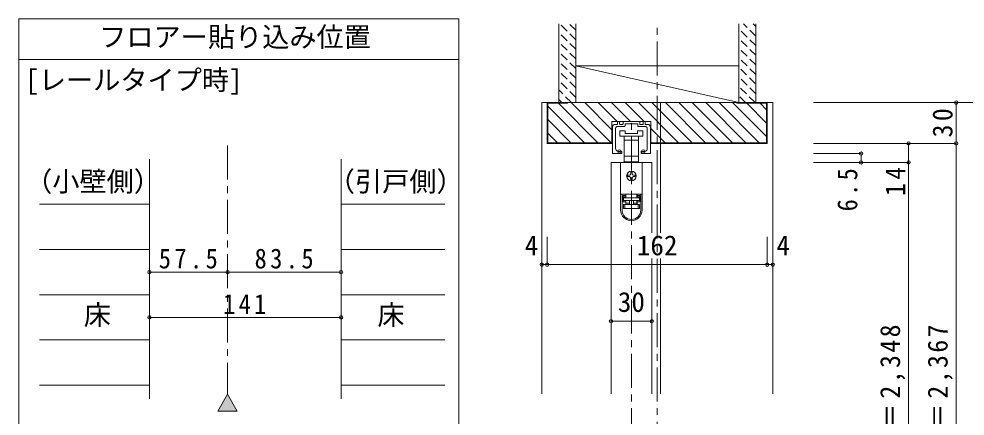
# Model space of a CAD drawing. Units: millimetres at full size, sheet at 1:5. Extents: x -957 to 993, y -689 to 708.
# Drawn here: x -94 to 602, y -224 to 68 of the extents above; entities that cross this region are included whole.
import ezdxf
from ezdxf.enums import TextEntityAlignment as Align

# ---------------------------------------------------------------- set-up
doc = ezdxf.new("R2010")
doc.units = ezdxf.units.MM
doc.header["$LTSCALE"] = 5
doc.header["$PDMODE"] = 32
doc.header["$PDSIZE"] = 2.5
doc.linetypes.add('CHAIN1', pattern=[8, 5, -1, 1, -1])
doc.linetypes.add('DASHED1', pattern=[1.8, 1.2, -0.6])
doc.layers.add('0-B_寸法', color=7, linetype='Continuous', lineweight=9)
doc.styles.add('ＭＳ ゴシック', font='')
doc.styles.get('ＭＳ ゴシック').set_extended_font_data('MS Gothic')

# ---------------------------------------------------------------- blocks, each defined once
blk = doc.blocks.new('01')
at = {"layer": '0-B_寸法'}
for p, q in [((-10.15, 6.02), (-10.15, 7.42)), ((-8.95, 7.72), (-9.85, 7.72)), ((-8.65, 6.02), (-8.65, 7.42)), ((-6.15, 7.42), (-6.15, 6.02)), ((-5.85, 7.72), (5.85, 7.72)), ((6.15, 7.42), (6.15, 6.02)), ((8.65, 6.02), (8.65, 7.42)), ((8.95, 7.72), (9.85, 7.72)), ((10.15, 6.02), (10.15, 7.42)), ((-14, 3.72), (-14, -15.48)), ((-12, 5.72), (-10.45, 5.72)), ((-11.65, 2.72), (-11.65, -12.157)), ((-10.15, 4.22), (-4.95, 4.22)), ((-6.45, 5.72), (-8.35, 5.72)), ((-4.65, 4.52), (-4.65, 5.92)), ((-4.35, 6.22), (-0.3, 6.22)), ((0, 6.52), (-0.3, 6.22)), ((0, 6.52), (0.3, 6.22)), ((4.35, 6.22), (0.3, 6.22)), ((4.65, 4.52), (4.65, 5.92)), ((10.15, 4.22), (4.95, 4.22)), ((6.45, 5.72), (8.35, 5.72)), ((12, 5.72), (10.45, 5.72)), ((11.65, 2.72), (11.65, -12.157)), ((14, 3.72), (14, -15.48)), ((-13.7, -15.78), (-7.45, -15.78)), ((-7.15, -15.48), (-7.15, -14.405)), ((7.15, -15.48), (7.15, -14.405)), ((13.7, -15.78), (7.45, -15.78))]:
    blk.add_line(p, q, dxfattribs=at)
for centre, radius, start, end in [((-9.85, 7.42), 0.3, 90, 180), ((-8.95, 7.42), 0.3, 0, 90), ((-5.85, 7.42), 0.3, 90, 180), ((5.85, 7.42), 0.3, 0, 90), ((8.95, 7.42), 0.3, 90, 180), ((9.85, 7.42), 0.3, 0, 90), ((-12, 3.72), 2, 90, 180), ((-10.15, 2.72), 1.5, 90, 180), ((-10.45, 6.02), 0.3, 270, 0), ((-8.35, 6.02), 0.3, 180, 270), ((-6.45, 6.02), 0.3, 270, 0), ((-4.95, 4.52), 0.3, 270, 0), ((-4.35, 5.92), 0.3, 90, 180), ((4.35, 5.92), 0.3, 0, 90), ((4.95, 4.52), 0.3, 180, 270), ((6.45, 6.02), 0.3, 180, 270), ((8.35, 6.02), 0.3, 270, 0), ((10.45, 6.02), 0.3, 180, 270), ((10.15, 2.72), 1.5, 0, 90), ((12, 3.72), 2, 0, 90), ((-9.65, -12.157), 2, 180, 253.54075), ((9.65, -12.157), 2, 286.45925, 0), ((-13.7, -15.48), 0.3, 180, 270), ((-8.8, -9.28), 5, 253.54075, 284.75682), ((-7.45, -14.405), 0.3, 0, 104.75682), ((-7.45, -15.48), 0.3, 270, 0), ((7.45, -14.405), 0.3, 75.24318, 180), ((7.45, -15.48), 0.3, 180, 270), ((8.8, -9.28), 5, 255.24318, 286.45925), ((13.7, -15.48), 0.3, 270, 0)]:
    blk.add_arc(centre, radius, start, end, dxfattribs=at)
for p in [(-8.8, -14.28), (8.8, -14.28)]:
    blk.add_point(p, dxfattribs=at)

msp = doc.modelspace()

# ---------------------------------------------------------------- linework, layer by layer
at = {"layer": '0-B_寸法'}
for p, q in [((-94.129, 68.058), (-94.129, -482.581)), ((-94.129, 68.058), (229.554, 68.058)), ((229.554, -482.581), (229.554, 68.058)), ((303.112, 6.407), (303.112, 64.407)), ((315.612, 6.407), (315.612, 64.407)), ((435.612, 6.407), (435.612, 64.407)), ((448.112, 6.407), (448.112, 64.407)), ((-94.129, 38.058), (229.554, 38.058)), ((435.612, 6.407), (315.612, 33.407)), ((435.612, 33.407), (315.612, 33.407)), ((290.612, -208.094), (290.612, 6.407)), ((294.612, -23.593), (294.612, 6.407)), ((295.112, -23.093), (295.112, 5.907)), ((309.612, 5.907), (295.112, 5.907)), ((322.033, -23.093), (295.112, 3.828)), ((331.932, -23.093), (302.932, 5.907)), ((309.612, 5.907), (309.612, 6.407)), ((341.832, -23.093), (312.332, 6.407)), ((435.612, 6.407), (315.612, 6.407)), ((342.212, -13.574), (322.231, 6.407)), ((346.131, -7.593), (332.131, 6.407)), ((356.03, -7.593), (342.03, 6.407)), ((365.93, -7.593), (351.93, 6.407)), ((391.329, -23.093), (361.829, 6.407)), ((401.229, -23.093), (371.729, 6.407)), ((378.112, 6.407), (378.112, -89.57)), ((381.628, 6.407), (411.128, -23.093)), ((391.528, 6.407), (421.028, -23.093)), ((430.927, -23.093), (401.427, 6.407)), ((440.827, -23.093), (411.327, 6.407)), ((450.726, -23.093), (421.226, 6.407)), ((456.112, -18.579), (431.126, 6.407)), ((456.112, -8.68), (441.525, 5.907)), ((456.112, 1.22), (451.425, 5.907)), ((456.112, -23.093), (456.112, 5.907)), ((456.612, -23.593), (456.612, 6.407)), ((460.612, 6.407), (456.612, 6.407)), ((460.612, 6.407), (460.612, -208.094)), ((630.612, 6.407), (490.612, 6.407)), ((595.612, 6.407), (595.612, -23.593)), ((312.133, -23.093), (295.112, -6.072)), ((342.212, -7.593), (371.012, -7.593)), ((342.212, -23.593), (342.212, -7.593)), ((371.012, -23.593), (371.012, -7.593)), ((381.43, -23.093), (371.012, -12.675)), ((302.234, -23.093), (295.112, -15.971)), ((348.112, -18.293), (348.112, -14.293)), ((348.112, -14.293), (352.112, -14.293)), ((356.612, -18.293), (348.112, -18.293)), ((351.362, -21.293), (351.362, -18.293)), ((352.112, -14.293), (352.112, -16.293)), ((352.112, -16.293), (361.112, -16.293)), ((365.112, -18.293), (356.612, -18.293)), ((361.112, -14.293), (365.112, -14.293)), ((361.112, -16.293), (361.112, -14.293)), ((361.862, -18.293), (361.862, -21.293)), ((365.112, -14.293), (365.112, -18.293)), ((294.612, -23.593), (342.212, -23.593)), ((295.112, -23.093), (342.212, -23.093)), ((356.612, -21.293), (351.362, -21.293)), ((351.362, -32.893), (351.362, -21.293)), ((361.862, -21.293), (356.612, -21.293)), ((361.862, -21.293), (361.862, -32.893)), ((371.53, -23.093), (371.012, -22.575)), ((371.012, -23.093), (456.112, -23.093)), ((371.012, -23.593), (456.612, -23.593)), ((595.612, -23.593), (490.612, -23.593)), ((560.612, -23.593), (560.612, -37.593)), ((595.612, -443.593), (595.612, -23.593)), ((351.362, -37.293), (351.362, -32.893)), ((351.362, -32.893), (356.612, -32.893)), ((356.612, -32.893), (361.862, -32.893)), ((361.862, -32.893), (361.862, -37.293)), ((525.612, -31.093), (490.612, -31.093)), ((525.612, -31.093), (525.612, -37.593)), ((1.924, -35.143), (1.924, -211.65)), ((142.924, -35.143), (142.924, -211.65)), ((341.612, -37.593), (371.612, -37.593)), ((341.612, -37.593), (341.612, -208.094)), ((348.712, -37.593), (348.712, -60.893)), ((348.712, -37.593), (364.512, -37.593)), ((352.612, -37.293), (351.362, -37.293)), ((352.612, -37.593), (352.612, -37.293)), ((361.862, -37.293), (360.612, -37.293)), ((364.512, -37.593), (364.512, -60.893)), ((371.612, -37.593), (371.612, -89.57)), ((560.612, -37.593), (490.612, -37.593)), ((560.612, -37.593), (560.612, -423.594)), ((354.112, -47.093), (355.112, -47.093)), ((355.112, -48.093), (354.112, -48.093)), ((356.112, -46.093), (356.112, -45.093)), ((357.112, -45.093), (357.112, -46.093)), ((358.112, -47.093), (359.112, -47.093)), ((359.112, -48.093), (358.112, -48.093)), ((356.112, -50.093), (356.112, -49.093)), ((357.112, -49.093), (357.112, -50.093)), ((348.712, -60.893), (348.712, -60.993)), ((348.712, -60.893), (364.512, -60.893)), ((348.712, -72.693), (348.712, -60.993)), ((349.712, -60.993), (352.412, -60.993)), ((350.512, -66.693), (350.512, -61.993)), ((352.412, -61.993), (350.512, -61.993)), ((351.712, -60.893), (351.712, -60.993)), ((352.412, -61.993), (352.412, -60.993)), ((352.612, -60.893), (352.612, -63.093)), ((360.612, -63.093), (360.612, -60.893)), ((360.812, -60.993), (360.812, -61.993)), ((360.812, -60.993), (363.512, -60.993)), ((362.712, -61.993), (360.812, -61.993)), ((360.812, -61.993), (360.812, -62.993)), ((361.512, -60.993), (361.512, -60.893)), ((362.712, -61.993), (362.712, -66.693)), ((363.512, -72.693), (363.512, -60.993)), ((363.512, -60.993), (364.512, -60.993)), ((364.512, -60.893), (364.512, -60.993)), ((364.512, -60.993), (364.512, -72.693)), ((352.412, -65.693), (350.512, -65.693)), ((350.512, -66.693), (352.412, -66.693)), ((350.712, -63.093), (352.612, -63.093)), ((350.712, -63.593), (350.712, -63.093)), ((350.712, -68.593), (350.712, -71.593)), ((351.712, -68.593), (350.712, -68.593)), ((351.712, -71.593), (351.712, -68.593)), ((361.512, -68.593), (351.712, -68.593)), ((352.412, -66.693), (352.412, -65.693)), ((352.412, -68.593), (352.412, -66.693)), ((352.612, -65.593), (352.612, -67.593)), ((355.112, -65.593), (355.112, -68.593)), ((358.112, -65.593), (358.112, -68.593)), ((360.612, -67.593), (358.112, -67.593)), ((360.612, -63.093), (362.512, -63.093)), ((360.612, -67.593), (360.612, -65.593)), ((360.612, -68.593), (360.612, -67.593)), ((360.812, -62.993), (362.712, -62.993)), ((360.812, -66.693), (362.712, -66.693)), ((360.812, -66.693), (360.812, -68.593)), ((361.512, -68.593), (361.512, -71.593)), ((362.512, -68.593), (361.512, -68.593)), ((362.512, -63.093), (362.512, -63.593)), ((362.512, -71.593), (362.512, -68.593)), ((350.712, -71.593), (351.712, -71.593)), ((351.712, -71.593), (361.512, -71.593)), ((361.512, -71.593), (362.512, -71.593)), ((294.612, -112.898), (294.612, -92.339)), ((456.612, -112.898), (456.612, -92.339)), ((371.612, -108.289), (371.612, -208.094)), ((378.112, -108.289), (378.112, -208.094)), ((456.612, -112.898), (294.612, -112.898)), ((1.924, -118.397), (59.424, -118.397)), ((59.424, -118.397), (142.924, -118.397)), ((1.924, -151.698), (142.924, -151.698)), ((371.612, -154.594), (341.612, -154.594)), ((59.424, -208.332), (52.287, -220.694)), ((59.424, -208.332), (66.562, -220.694)), ((66.562, -220.694), (52.287, -220.694))]:
    msp.add_line(p, q, dxfattribs=at)
at = {"layer": '0-B_寸法', "linetype": 'DASHED1'}
for p, q in [((315.612, 52.732), (303.937, 64.407)), ((315.612, 59.803), (311.008, 64.407)), ((448.083, 55.44), (439.117, 64.407)), ((448.083, 62.511), (446.188, 64.407)), ((315.612, 45.661), (303.112, 58.161)), ((448.083, 48.369), (435.583, 60.869)), ((315.612, 38.59), (303.112, 51.09)), ((448.083, 41.298), (435.583, 53.798)), ((315.612, 31.519), (303.112, 44.019)), ((448.083, 34.227), (435.583, 46.727)), ((315.612, 24.448), (303.112, 36.948)), ((448.083, 27.156), (435.583, 39.656)), ((315.612, 17.377), (303.112, 29.877)), ((447.762, 20.407), (435.583, 32.585)), ((315.612, 10.306), (303.112, 22.806)), ((448.112, 12.986), (435.583, 25.514)), ((312.44, 6.407), (303.112, 15.735)), ((447.62, 6.407), (435.583, 18.443)), ((305.369, 6.407), (303.112, 8.664)), ((440.549, 6.407), (435.583, 11.372))]:
    msp.add_line(p, q, dxfattribs=at)
at = {"layer": '0-B_寸法', "linetype": 'CHAIN1'}
for p, q in [((375.612, -453.593), (375.612, 64.407)), ((356.612, -443.593), (356.612, -7.593)), ((59.424, -25.143), (59.424, -208.332))]:
    msp.add_line(p, q, dxfattribs=at)
at = {"layer": '0-B_寸法', "color": 4}
for p, q in [((-78.975, -68.445), (1.924, -68.445)), ((142.924, -68.445), (219.424, -68.445)), ((290.612, -112.898), (290.612, -92.339)), ((294.612, -112.898), (294.612, -92.339)), ((456.612, -112.898), (456.612, -92.339)), ((460.612, -112.898), (460.612, -92.339)), ((1.924, -101.746), (-78.975, -101.746)), ((142.924, -101.746), (219.424, -101.746)), ((290.612, -112.898), (294.612, -112.898)), ((456.612, -112.898), (460.612, -112.898)), ((1.924, -135.048), (-78.975, -135.048)), ((142.924, -135.048), (219.424, -135.048)), ((1.924, -168.349), (-78.975, -168.349)), ((142.924, -168.349), (219.424, -168.349)), ((1.924, -201.65), (-78.975, -201.65)), ((142.924, -201.65), (219.424, -201.65))]:
    msp.add_line(p, q, dxfattribs=at)
at = {"layer": '0-B_寸法'}
for points in [[(290.612, 6.407), (294.612, 6.407), (456.612, 6.407)], [(434.112, 6.407), (434.112, 5.907), (456.112, 5.907)], [(352.612, -37.293), (360.612, -37.293), (360.612, -37.593)], [(348.712, -60.993), (349.712, -60.993), (349.712, -72.693)], [(350.512, -62.993), (352.412, -62.993), (352.412, -61.993)], [(355.112, -67.593), (352.612, -67.593), (352.612, -68.593)], [(362.712, -65.693), (360.812, -65.693), (360.812, -66.693)]]:
    msp.add_lwpolyline(points, dxfattribs=at)
msp.add_lwpolyline([(350.712, -65.593), (362.512, -65.593), (362.512, -63.593), (350.712, -63.593)], close=True, dxfattribs=at)
msp.add_circle((356.612, -47.593), 3.5, dxfattribs=at)
for centre, radius, start, end in [((354.112, -47.593), 0.5, 90, 180), ((354.112, -47.593), 0.5, 180, 270), ((355.112, -46.093), 1, 270, 0), ((355.112, -49.093), 1, 0, 90), ((356.612, -45.093), 0.5, 90, 180), ((356.612, -45.093), 0.5, 0, 90), ((358.112, -46.093), 1, 180, 270), ((358.112, -49.093), 1, 90, 180), ((359.112, -47.593), 0.5, 0, 90), ((359.112, -47.593), 0.5, 270, 0), ((356.612, -50.093), 0.5, 180, 270), ((356.612, -50.093), 0.5, 270, 0), ((356.612, -72.693), 7.9, 180, 0), ((356.612, -72.693), 6.9, 180, 0)]:
    msp.add_arc(centre, radius, start, end, dxfattribs=at)
for p in [(595.612, 6.407), (560.612, -23.593), (595.612, -23.593), (525.612, -31.093), (525.612, -37.593), (560.612, -37.593), (1.924, -118.397), (59.424, -118.397), (142.924, -118.397), (290.612, -112.898), (294.612, -112.898), (456.612, -112.898), (460.612, -112.898), (1.924, -151.698), (142.924, -151.698), (341.612, -154.594), (371.612, -154.594)]:
    msp.add_point(p, dxfattribs=at)
at = {"layer": '0-B_寸法', "color": 16}
msp.add_solid([(66.562, -220.694), (59.424, -208.332), (52.287, -220.694)], dxfattribs=at)

# ---------------------------------------------------------------- block references
at = {"layer": '0-B_寸法'}
msp.add_blockref('01', (356.612, -15.313), dxfattribs=at)

# ---------------------------------------------------------------- texts
at = {"layer": '0-B_寸法', "style": 'ＭＳ ゴシック'}
for s, p in [('フロアー貼り込み位置', (-35.051, 43.058)), ('[レールタイプ時]', (-89.458, 11.368)), ('（小壁側）', (-89.585, -63.341)), ('（引戸側）', (133.209, -63.341)), ('4', (278.119, -110.398)), ('162', (360.612, -110.398)), ('4', (463.342, -110.398)), ('30', (346.612, -152.094)), ('床', (-46.423, -161.698)), ('床', (169.674, -161.698))]:
    msp.add_text(s, height=14.66, dxfattribs=at).set_placement(p, align=Align.BOTTOM_LEFT)
at = {"layer": '0-B_寸法', "char_height": 14.66, "attachment_point": 7, "rotation": 90, "style": 'ＭＳ ゴシック'}
for s, insert in [('\\T1.27;\\W0.95;30', (593.112, -19.218)), ('\\T1.27;\\W0.95;14', (558.112, -62.408)), ('\\T1.27;\\W0.9;6.5', (523.112, -73.658)), ('\\T1.19;\\W0.95;ＤＨ＝2,348', (558.112, -279.344)), ('\\T1.19;\\W0.95;枠内＝2,367', (593.112, -279.344))]:
    msp.add_mtext(s, dxfattribs=dict(at, insert=insert))
at = {"layer": '0-B_寸法', "char_height": 14.66, "attachment_point": 7, "style": 'ＭＳ ゴシック'}
for s, insert in [('\\T1.28;\\W0.9;57.5', (8.799, -115.897)), ('\\T1.28;\\W0.9;83.5', (79.299, -115.897)), ('\\T1.27;\\W0.9;141', (56.174, -149.198))]:
    msp.add_mtext(s, dxfattribs=dict(at, insert=insert))

doc.saveas('drawing.dxf')
